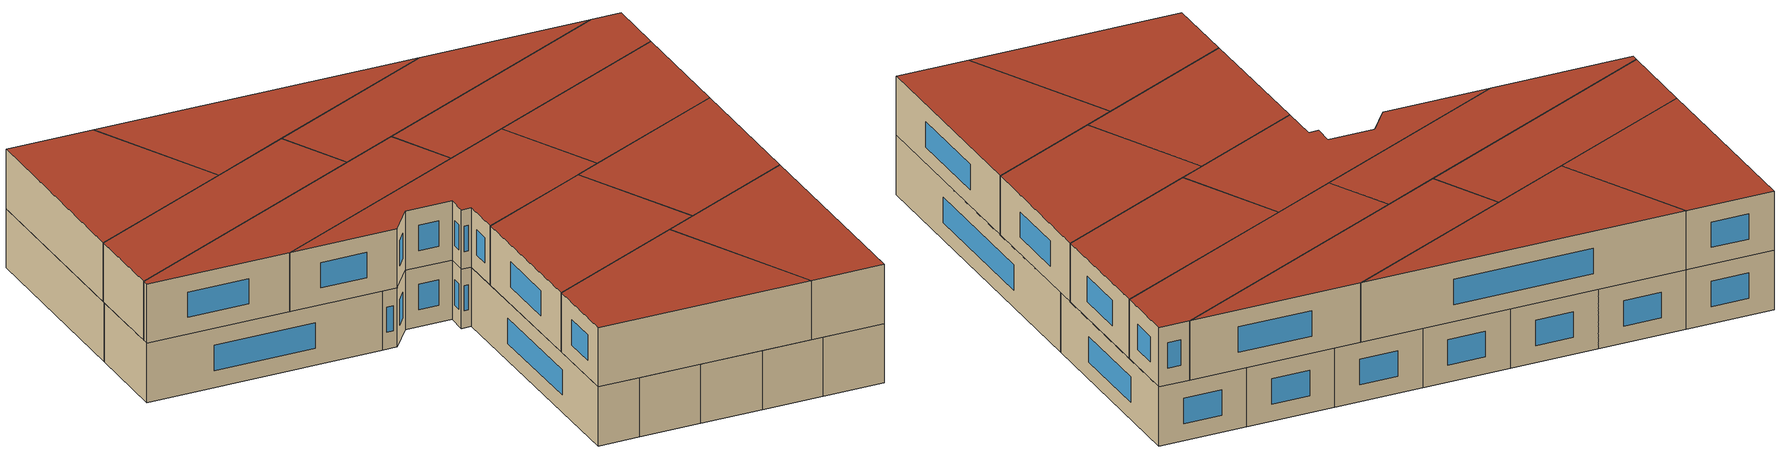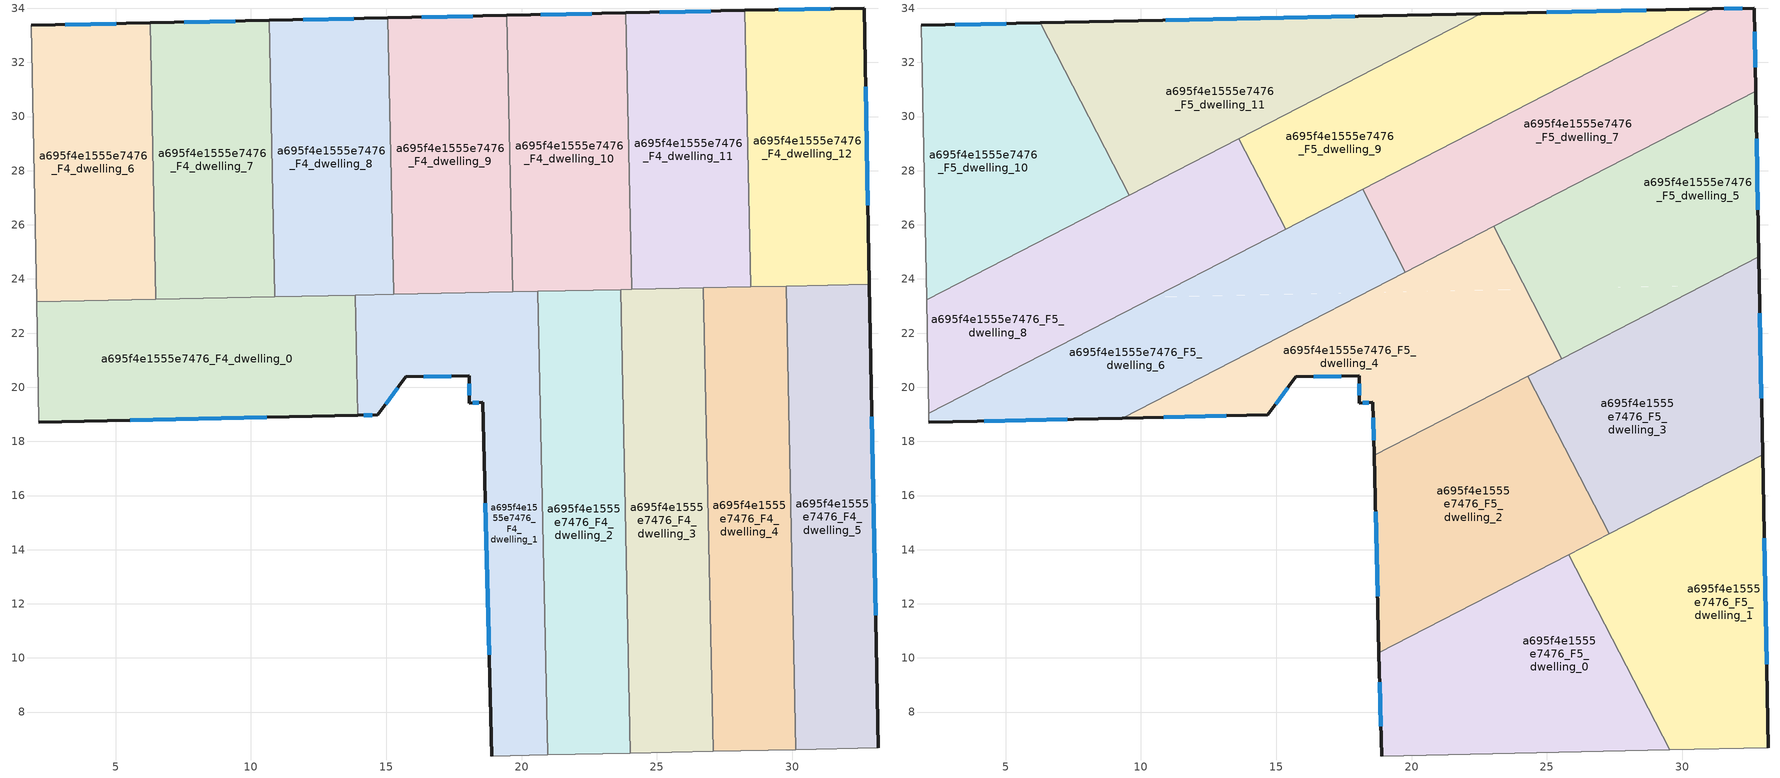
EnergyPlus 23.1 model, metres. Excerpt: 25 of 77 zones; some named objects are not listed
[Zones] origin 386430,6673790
a695f4e1555e7476_F4_dwelling_0
 floor to a695f4e1555e7476_F3_dwelling_0 (EU_floor_Construction): 13.85,23.4 13.95,18.96 2.16,18.7 2.08,23.16 z12
 wall outside (EU_wall_Construction): 2.16,18.7 13.95,18.96 z12:15
 wall to a695f4e1555e7476_F4_dwelling_1 (EU_wall_Construction): 13.95,18.96 13.85,23.4 z12:15
 wall adiabatic (EU_wall_Construction): 2.08,23.16 2.16,18.7 z12:15
 wall to a695f4e1555e7476_F4_dwelling_6 (EU_wall_Construction): 6.49,23.25 2.08,23.16 z12:15
 wall to a695f4e1555e7476_F4_dwelling_7 (EU_wall_Construction): 10.88,23.34 6.49,23.25 z12:15
 wall to a695f4e1555e7476_F4_dwelling_8 (EU_wall_Construction): 13.85,23.4 10.88,23.34 z12:15
 window (EU_Window_Construction): 5.53,18.78 10.58,18.89 z12.86:14.14
 ceiling adiabatic (EU_roof_Construction): 10.48,23.33 2.08,23.16 2.16,19.04 z15
a695f4e1555e7476_F4_dwelling_1
 floor to a695f4e1555e7476_F3_dwelling_1 (EU_floor_Construction): 20.6,23.54 20.96,6.42 18.89,6.38 18.57,19.44 18.06,19.42 18.06,20.42 15.72,20.38 14.69,18.98 13.95,18.96 13.85,23.4 z12
 wall outside (EU_wall_Construction): 13.95,18.96 14.69,18.98 15.72,20.38 18.06,20.42 18.06,19.42 18.57,19.44 18.89,6.38 z12:15
 wall to a695f4e1555e7476_F4_dwelling_2 (EU_wall_Construction): 20.96,6.42 20.6,23.54 z12:15
 wall adiabatic (EU_wall_Construction): 18.89,6.38 20.96,6.42 z12:15
 wall to a695f4e1555e7476_F4_dwelling_9 (EU_wall_Construction): 19.67,23.52 15.28,23.43 z12:15
 wall to a695f4e1555e7476_F4_dwelling_8 (EU_wall_Construction): 15.28,23.43 13.85,23.4 z12:15
 wall to a695f4e1555e7476_F4_dwelling_10 (EU_wall_Construction): 20.6,23.54 19.67,23.52 z12:15
 window (EU_Window_Construction): 18.06,20.13 18.06,19.7 / 16.39,20.39 17.39,20.41 / 14.98,19.38 15.43,19.98 / 14.16,18.97 14.48,18.97 / 18.66,15.71 18.8,10.11 / 18.2,19.42 18.42,19.43 z12.86:14.14
a695f4e1555e7476_F4_dwelling_10
 floor to a695f4e1555e7476_F3_dwelling_10 (EU_floor_Construction): 23.85,33.83 24.07,23.62 19.67,23.52 19.46,33.74 z12
 wall outside (EU_wall_Construction): 23.85,33.83 19.46,33.74 z12:15
 wall to a695f4e1555e7476_F4_dwelling_11 (EU_wall_Construction): 24.07,23.62 23.85,33.83 z12:15
 wall to a695f4e1555e7476_F4_dwelling_9 (EU_wall_Construction): 19.46,33.74 19.67,23.52 z12:15
 wall to a695f4e1555e7476_F4_dwelling_2 (EU_wall_Construction): 20.6,23.54 23.65,23.61 z12:15
 wall to a695f4e1555e7476_F4_dwelling_3 (EU_wall_Construction): 23.65,23.61 24.07,23.62 z12:15
 window (EU_Window_Construction): 22.6,33.8 20.71,33.76 z12.86:14.14
 ceiling adiabatic (EU_roof_Construction): 22.55,33.8 19.46,33.74 19.49,32.22 z15; 24.06,23.95 24.01,26.44 23.03,25.94 z15
a695f4e1555e7476_F4_dwelling_11
 floor to a695f4e1555e7476_F3_dwelling_11 (EU_floor_Construction): 28.25,33.92 28.46,23.71 24.07,23.62 23.85,33.83 z12
 wall outside (EU_wall_Construction): 28.25,33.92 23.85,33.83 z12:15
 wall to a695f4e1555e7476_F4_dwelling_12 (EU_wall_Construction): 28.46,23.71 28.25,33.92 z12:15
 wall to a695f4e1555e7476_F4_dwelling_3 (EU_wall_Construction): 24.07,23.62 26.71,23.67 z12:15
 wall to a695f4e1555e7476_F4_dwelling_4 (EU_wall_Construction): 26.71,23.67 28.46,23.71 z12:15
 window (EU_Window_Construction): 26.99,33.89 25.11,33.85 z12.86:14.14
a695f4e1555e7476_F4_dwelling_12
 floor to a695f4e1555e7476_F3_dwelling_12 (EU_floor_Construction): 32.65,34.01 32.85,23.8 28.46,23.71 28.25,33.92 z12
 wall outside (EU_wall_Construction): 32.85,23.8 32.65,34.01 28.25,33.92 z12:15
 wall to a695f4e1555e7476_F4_dwelling_5 (EU_wall_Construction): 29.77,23.74 32.85,23.8 z12:15
 wall to a695f4e1555e7476_F4_dwelling_4 (EU_wall_Construction): 28.46,23.71 29.77,23.74 z12:15
 window (EU_Window_Construction): 32.79,26.72 32.71,31.09 / 31.39,33.99 29.51,33.95 z12.86:14.14
a695f4e1555e7476_F4_dwelling_2
 floor to a695f4e1555e7476_F3_dwelling_2 (EU_floor_Construction): 23.66,23.61 24.01,6.48 20.96,6.42 20.6,23.54 z12
 wall to a695f4e1555e7476_F4_dwelling_3 (EU_wall_Construction): 24.01,6.48 23.66,23.61 z12:15
 wall adiabatic (EU_wall_Construction): 20.96,6.42 24.01,6.48 z12:15
a695f4e1555e7476_F4_dwelling_3
 floor to a695f4e1555e7476_F3_dwelling_3 (EU_floor_Construction): 26.71,23.67 27.07,6.55 24.01,6.48 23.66,23.61 z12
 wall to a695f4e1555e7476_F4_dwelling_4 (EU_wall_Construction): 27.07,6.55 26.71,23.67 z12:15
 wall adiabatic (EU_wall_Construction): 24.01,6.48 27.07,6.55 z12:15
a695f4e1555e7476_F4_dwelling_4
 floor to a695f4e1555e7476_F3_dwelling_4 (EU_floor_Construction): 29.77,23.74 30.13,6.61 27.07,6.55 26.71,23.67 z12
 wall to a695f4e1555e7476_F4_dwelling_5 (EU_wall_Construction): 30.13,6.61 29.77,23.74 z12:15
 wall adiabatic (EU_wall_Construction): 27.07,6.55 30.13,6.61 z12:15
a695f4e1555e7476_F4_dwelling_5
 floor to a695f4e1555e7476_F3_dwelling_5 (EU_floor_Construction): 32.85,23.8 33.17,6.67 30.13,6.61 29.77,23.74 z12
 wall outside (EU_wall_Construction): 33.17,6.67 32.85,23.8 z12:15
 wall adiabatic (EU_wall_Construction): 30.13,6.61 33.17,6.67 z12:15
 window (EU_Window_Construction): 33.08,11.57 32.94,18.91 z12.86:14.14
 ceiling adiabatic (EU_roof_Construction): 30.77,23.76 29.77,23.74 29.78,23.25 z15
a695f4e1555e7476_F4_dwelling_6
 floor to a695f4e1555e7476_F3_dwelling_6 (EU_floor_Construction): 6.27,33.46 6.49,23.25 2.08,23.16 1.89,33.37 z12
 wall outside (EU_wall_Construction): 6.27,33.46 1.89,33.37 z12:15
 wall to a695f4e1555e7476_F4_dwelling_7 (EU_wall_Construction): 6.49,23.25 6.27,33.46 z12:15
 wall adiabatic (EU_wall_Construction): 1.89,33.37 2.08,23.16 z12:15
 window (EU_Window_Construction): 5.02,33.43 3.14,33.39 z12.86:14.14
 ceiling adiabatic (EU_roof_Construction): 6.49,23.25 6.44,25.48 2.08,23.23 2.08,23.16 z15
a695f4e1555e7476_F4_dwelling_7
 floor to a695f4e1555e7476_F3_dwelling_7 (EU_floor_Construction): 10.67,33.55 10.88,23.34 6.49,23.25 6.27,33.46 z12
 wall outside (EU_wall_Construction): 10.67,33.55 6.27,33.46 z12:15
 wall to a695f4e1555e7476_F4_dwelling_8 (EU_wall_Construction): 10.88,23.34 10.67,33.55 z12:15
 window (EU_Window_Construction): 9.41,33.53 7.53,33.49 z12.86:14.14
a695f4e1555e7476_F4_dwelling_8
 floor to a695f4e1555e7476_F3_dwelling_8 (EU_floor_Construction): 15.06,33.64 15.28,23.43 10.88,23.34 10.67,33.55 z12
 wall outside (EU_wall_Construction): 15.06,33.64 10.67,33.55 z12:15
 wall to a695f4e1555e7476_F4_dwelling_9 (EU_wall_Construction): 15.28,23.43 15.06,33.64 z12:15
 window (EU_Window_Construction): 13.81,33.62 11.92,33.58 z12.86:14.14
a695f4e1555e7476_F4_dwelling_9
 floor to a695f4e1555e7476_F3_dwelling_9 (EU_floor_Construction): 19.46,33.74 19.67,23.52 15.28,23.43 15.06,33.64 z12
 wall outside (EU_wall_Construction): 19.46,33.74 15.06,33.64 z12:15
 window (EU_Window_Construction): 18.2,33.71 16.32,33.67 z12.86:14.14
 ceiling adiabatic (EU_roof_Construction): 19.65,24.47 19.46,33.74 15.06,33.64 15.22,26.07 15.34,25.84 18.19,27.31 z15
a695f4e1555e7476_F5_dwelling_0
 floor to a695f4e1555e7476_F4_dwelling_3 (EU_floor_Construction): 25.81,13.81 26.97,11.58 27.07,6.55 24.01,6.48 23.88,12.82 z15
 floor to a695f4e1555e7476_F4_dwelling_2 (EU_floor_Construction): 23.88,12.82 24.01,6.48 20.96,6.42 20.85,11.26 z15
 floor to a695f4e1555e7476_F4_dwelling_1 (EU_floor_Construction): 20.85,11.26 20.96,6.42 18.89,6.38 18.79,10.19 z15
 floor to a695f4e1555e7476_F4_dwelling_4 (EU_floor_Construction): 26.97,11.58 29.53,6.6 27.07,6.55 z15
 wall outside (EU_wall_Construction): 18.79,10.19 18.89,6.38 z15:18
 wall to a695f4e1555e7476_F5_dwelling_1 (EU_wall_Construction): 29.53,6.6 25.81,13.81 z15:18
 wall adiabatic (EU_wall_Construction): 18.89,6.38 29.53,6.6 z15:18
 wall to a695f4e1555e7476_F5_dwelling_2 (EU_wall_Construction): 25.81,13.81 18.79,10.19 z15:18
 window (EU_Window_Construction): 18.82,9.1 18.86,7.47 z15.86:17.14
 roof outside (EU_roof_Construction): 29.53,6.6 25.81,13.81 18.79,10.19 18.89,6.38 z18
a695f4e1555e7476_F5_dwelling_1
 floor to a695f4e1555e7476_F4_dwelling_5 (EU_floor_Construction): 32.97,17.51 33.17,6.67 30.13,6.61 29.93,15.94 z15
 floor to a695f4e1555e7476_F4_dwelling_4 (EU_floor_Construction): 29.93,15.94 30.13,6.61 29.53,6.6 26.97,11.58 26.91,14.38 z15
 floor to a695f4e1555e7476_F4_dwelling_3 (EU_floor_Construction): 26.91,14.38 26.97,11.58 25.81,13.81 z15
 wall outside (EU_wall_Construction): 33.17,6.67 32.97,17.51 z15:18
 wall adiabatic (EU_wall_Construction): 29.53,6.6 33.17,6.67 z15:18
 wall to a695f4e1555e7476_F5_dwelling_3 (EU_wall_Construction): 32.97,17.51 27.3,14.58 z15:18
 wall to a695f4e1555e7476_F5_dwelling_2 (EU_wall_Construction): 27.3,14.58 25.81,13.81 z15:18
 window (EU_Window_Construction): 33.11,9.77 33.02,14.41 z15.86:17.14
 roof outside (EU_roof_Construction): 33.17,6.67 32.97,17.51 25.81,13.81 29.53,6.6 z18
a695f4e1555e7476_F5_dwelling_10
 floor to a695f4e1555e7476_F4_dwelling_6 (EU_floor_Construction): 6.27,33.46 6.44,25.48 2.08,23.23 1.89,33.37 z15
 floor to a695f4e1555e7476_F4_dwelling_7 (EU_floor_Construction): 6.27,33.46 9.56,27.09 6.44,25.48 z15
 wall outside (EU_wall_Construction): 6.27,33.46 1.89,33.37 z15:18
 wall adiabatic (EU_wall_Construction): 1.89,33.37 2.08,23.23 z15:18
 wall to a695f4e1555e7476_F5_dwelling_11 (EU_wall_Construction): 9.56,27.09 6.27,33.46 z15:18
 wall to a695f4e1555e7476_F5_dwelling_8 (EU_wall_Construction): 2.08,23.23 9.56,27.09 z15:18
 window (EU_Window_Construction): 5.02,33.43 3.14,33.39 z15.86:17.14
 roof outside (EU_roof_Construction): 9.56,27.09 6.27,33.46 1.89,33.37 2.08,23.23 z18
a695f4e1555e7476_F5_dwelling_11
 floor to a695f4e1555e7476_F4_dwelling_8 (EU_floor_Construction): 15.06,33.64 15.14,29.97 10.79,27.73 10.67,33.55 z15
 floor to a695f4e1555e7476_F4_dwelling_7 (EU_floor_Construction): 10.67,33.55 10.79,27.73 9.56,27.09 6.27,33.46 z15
 floor adiabatic (EU_floor_Construction): 22.55,33.8 15.14,29.97 15.06,33.64 z15
 wall outside (EU_wall_Construction): 22.55,33.8 6.27,33.46 z15:18
 wall to a695f4e1555e7476_F5_dwelling_9 (EU_wall_Construction): 13.61,29.19 22.55,33.8 z15:18
 wall to a695f4e1555e7476_F5_dwelling_8 (EU_wall_Construction): 9.56,27.09 13.61,29.19 z15:18
 window (EU_Window_Construction): 17.9,33.7 10.92,33.56 z15.86:17.14
 roof outside (EU_roof_Construction): 22.55,33.8 6.27,33.46 9.56,27.09 z18
a695f4e1555e7476_F5_dwelling_2
 floor to a695f4e1555e7476_F4_dwelling_2 (EU_floor_Construction): 23.73,20.12 23.88,12.82 20.85,11.26 20.7,18.56 z15
 floor to a695f4e1555e7476_F4_dwelling_1 (EU_floor_Construction): 20.7,18.56 20.85,11.26 18.79,10.19 18.61,17.48 z15
 floor to a695f4e1555e7476_F4_dwelling_4 (EU_floor_Construction): 26.89,15.39 27.3,14.58 26.91,14.38 z15
 floor to a695f4e1555e7476_F4_dwelling_3 (EU_floor_Construction): 24.3,20.41 26.89,15.39 26.91,14.38 23.88,12.82 23.73,20.12 z15
 wall outside (EU_wall_Construction): 18.61,17.48 18.79,10.19 z15:18
 wall to a695f4e1555e7476_F5_dwelling_3 (EU_wall_Construction): 27.3,14.58 24.3,20.41 z15:18
 wall to a695f4e1555e7476_F5_dwelling_4 (EU_wall_Construction): 24.3,20.41 18.61,17.48 z15:18
 window (EU_Window_Construction): 18.67,15.4 18.74,12.27 z15.86:17.14
 roof outside (EU_roof_Construction): 27.3,14.58 24.3,20.41 18.61,17.48 18.79,10.19 z18
a695f4e1555e7476_F5_dwelling_3
 floor to a695f4e1555e7476_F4_dwelling_4 (EU_floor_Construction): 29.78,23.25 29.93,15.94 27.3,14.58 26.89,15.39 26.75,21.68 z15
 floor to a695f4e1555e7476_F4_dwelling_5 (EU_floor_Construction): 32.85,23.8 32.97,17.51 29.93,15.94 29.78,23.25 30.77,23.76 z15
 floor to a695f4e1555e7476_F4_dwelling_3 (EU_floor_Construction): 26.75,21.68 26.89,15.39 24.3,20.41 z15
 floor to a695f4e1555e7476_F4_dwelling_12 (EU_floor_Construction): 32.83,24.82 32.85,23.8 30.77,23.76 z15
 wall outside (EU_wall_Construction): 32.97,17.51 32.83,24.82 z15:18
 wall to a695f4e1555e7476_F5_dwelling_5 (EU_wall_Construction): 32.83,24.82 25.55,21.06 z15:18
 wall to a695f4e1555e7476_F5_dwelling_4 (EU_wall_Construction): 25.55,21.06 24.3,20.41 z15:18
 window (EU_Window_Construction): 32.93,19.6 32.87,22.73 z15.86:17.14
 roof outside (EU_roof_Construction): 32.97,17.51 32.83,24.82 24.3,20.41 27.3,14.58 z18
a695f4e1555e7476_F5_dwelling_4
 floor to a695f4e1555e7476_F4_dwelling_1 (EU_floor_Construction): 20.6,23.54 20.7,18.56 18.61,17.48 18.57,19.44 18.06,19.42 18.06,20.42 15.72,20.38 14.69,18.98 13.95,18.96 13.9,21.23 18.29,23.49 z15
 floor to a695f4e1555e7476_F4_dwelling_0 (EU_floor_Construction): 13.9,21.23 13.95,18.96 9.31,18.86 z15
 floor to a695f4e1555e7476_F4_dwelling_2 (EU_floor_Construction): 23.66,23.61 23.73,20.12 20.7,18.56 20.6,23.54 z15
 floor to a695f4e1555e7476_F4_dwelling_11 (EU_floor_Construction): 24.06,23.95 24.23,23.62 24.07,23.62 z15
 floor to a695f4e1555e7476_F4_dwelling_10 (EU_floor_Construction): 23.03,25.94 24.06,23.95 24.07,23.62 19.67,23.52 19.66,24.2 z15
 floor to a695f4e1555e7476_F4_dwelling_9 (EU_floor_Construction): 19.66,24.2 19.67,23.52 18.29,23.5 z15
 floor to a695f4e1555e7476_F4_dwelling_3 (EU_floor_Construction): 24.23,23.62 25.55,21.06 23.73,20.12 23.66,23.61 z15
 wall outside (EU_wall_Construction): 9.31,18.86 14.69,18.98 15.72,20.38 18.06,20.42 18.06,19.42 18.57,19.44 18.61,17.48 z15:18
 wall to a695f4e1555e7476_F5_dwelling_5 (EU_wall_Construction): 25.55,21.06 23.03,25.94 z15:18
 wall to a695f4e1555e7476_F5_dwelling_6 (EU_wall_Construction): 19.76,24.26 9.31,18.86 z15:18
 wall to a695f4e1555e7476_F5_dwelling_7 (EU_wall_Construction): 23.03,25.94 19.76,24.26 z15:18
 window (EU_Window_Construction): 18.06,20.13 18.06,19.7 / 16.39,20.39 17.39,20.41 / 14.98,19.38 15.43,19.98 / 10.85,18.89 13.15,18.94 / 18.58,18.88 18.6,18.04 / 18.2,19.42 18.42,19.43 z15.86:17.14
 roof outside (EU_roof_Construction): 25.55,21.06 23.03,25.94 9.31,18.86 14.69,18.98 15.72,20.38 18.06,20.42 18.06,19.42 18.57,19.44 18.61,17.48 z18
a695f4e1555e7476_F5_dwelling_5
 floor to a695f4e1555e7476_F4_dwelling_11 (EU_floor_Construction): 28.36,28.69 28.46,23.71 24.23,23.62 24.06,23.95 24.01,26.45 z15
 floor to a695f4e1555e7476_F4_dwelling_12 (EU_floor_Construction): 32.71,30.94 32.83,24.82 30.77,23.76 28.46,23.71 28.36,28.69 z15
 floor to a695f4e1555e7476_F4_dwelling_4 (EU_floor_Construction): 29.77,23.74 29.78,23.25 26.75,21.68 26.71,23.67 z15
 floor to a695f4e1555e7476_F4_dwelling_3 (EU_floor_Construction): 26.71,23.67 26.75,21.68 25.55,21.06 24.23,23.62 z15
 floor adiabatic (EU_floor_Construction): 30.77,23.76 29.78,23.25 29.77,23.74 24.23,23.62 23.03,25.94 24.01,26.45 24.06,23.95 24.23,23.62 z15
 wall outside (EU_wall_Construction): 32.83,24.82 32.71,30.94 z15:18
 wall to a695f4e1555e7476_F5_dwelling_7 (EU_wall_Construction): 32.71,30.94 23.03,25.94 z15:18
 window (EU_Window_Construction): 32.79,26.57 32.74,29.19 z15.86:17.14
 roof outside (EU_roof_Construction): 32.83,24.82 32.71,30.94 23.03,25.94 25.55,21.06 z18
a695f4e1555e7476_F5_dwelling_6
 floor to a695f4e1555e7476_F4_dwelling_0 (EU_floor_Construction): 13.85,23.4 13.9,21.23 9.31,18.86 2.16,18.7 2.16,19.04 10.48,23.33 z15
 floor to a695f4e1555e7476_F4_dwelling_1 (EU_floor_Construction): 18.29,23.49 13.9,21.23 13.85,23.4 z15
 floor to a695f4e1555e7476_F4_dwelling_9 (EU_floor_Construction): 18.19,27.31 19.65,24.47 19.66,24.2 18.29,23.5 15.28,23.43 15.23,25.78 z15
 floor to a695f4e1555e7476_F4_dwelling_8 (EU_floor_Construction): 15.23,25.78 15.28,23.43 10.88,23.34 10.88,23.53 z15
 floor to a695f4e1555e7476_F4_dwelling_10 (EU_floor_Construction): 19.65,24.47 19.76,24.26 19.66,24.2 z15
 floor to a695f4e1555e7476_F4_dwelling_7 (EU_floor_Construction): 10.88,23.53 10.88,23.34 10.48,23.33 z15
 wall outside (EU_wall_Construction): 2.16,18.7 9.31,18.86 z15:18
 wall to a695f4e1555e7476_F5_dwelling_7 (EU_wall_Construction): 19.77,24.25 18.19,27.31 z15:18
 wall adiabatic (EU_wall_Construction): 2.16,19.04 2.16,18.7 z15:18
 wall to a695f4e1555e7476_F5_dwelling_8 (EU_wall_Construction): 15.34,25.84 2.16,19.04 z15:18
 wall to a695f4e1555e7476_F5_dwelling_9 (EU_wall_Construction): 18.19,27.31 15.34,25.84 z15:18
 window (EU_Window_Construction): 4.21,18.75 7.27,18.82 z15.86:17.14
 roof outside (EU_roof_Construction): 19.77,24.25 18.19,27.31 2.16,19.04 2.16,18.7 9.31,18.86 z18
a695f4e1555e7476_F5_dwelling_7
 floor to a695f4e1555e7476_F4_dwelling_12 (EU_floor_Construction): 32.65,34.01 32.71,30.94 28.36,28.69 28.28,32.52 31.11,33.98 z15
 floor to a695f4e1555e7476_F4_dwelling_10 (EU_floor_Construction): 23.93,30.27 24.01,26.44 19.77,24.25 19.65,24.47 19.58,28.02 z15
 floor to a695f4e1555e7476_F4_dwelling_11 (EU_floor_Construction): 28.28,32.52 28.36,28.69 24.01,26.45 23.93,30.27 z15
 floor adiabatic (EU_floor_Construction): 19.58,28.02 19.65,24.47 18.19,27.31 z15
 wall outside (EU_wall_Construction): 32.71,30.94 32.65,34.01 31.11,33.98 z15:18
 wall to a695f4e1555e7476_F5_dwelling_9 (EU_wall_Construction): 31.11,33.98 18.19,27.31 z15:18
 window (EU_Window_Construction): 32.21,34 31.55,33.99 / 32.69,31.82 32.67,33.13 z15.86:17.14
 roof outside (EU_roof_Construction): 32.71,30.94 32.65,34.01 31.11,33.98 18.19,27.31 19.77,24.25 z18
a695f4e1555e7476_F5_dwelling_8
 floor to a695f4e1555e7476_F4_dwelling_7 (EU_floor_Construction): 10.79,27.73 10.88,23.53 10.48,23.33 6.49,23.25 6.44,25.48 z15
 floor adiabatic (EU_floor_Construction): 10.48,23.33 2.16,19.04 2.08,23.23 6.44,25.48 6.49,23.25 z15
 floor to a695f4e1555e7476_F4_dwelling_8 (EU_floor_Construction): 13.61,29.19 15.22,26.07 15.23,25.78 10.88,23.53 10.79,27.73 z15
 floor to a695f4e1555e7476_F4_dwelling_9 (EU_floor_Construction): 15.22,26.07 15.34,25.84 15.23,25.78 z15
 wall adiabatic (EU_wall_Construction): 2.08,23.23 2.16,19.04 z15:18
 wall to a695f4e1555e7476_F5_dwelling_9 (EU_wall_Construction): 15.34,25.84 13.61,29.19 z15:18
 roof outside (EU_roof_Construction): 15.34,25.84 13.61,29.19 2.08,23.23 2.16,19.04 z18
a695f4e1555e7476_F5_dwelling_9
 floor to a695f4e1555e7476_F4_dwelling_10 (EU_floor_Construction): 23.85,33.83 23.93,30.27 19.58,28.02 19.49,32.22 22.55,33.8 z15
 floor adiabatic (EU_floor_Construction): 19.49,32.22 19.58,28.02 15.34,25.84 15.22,26.07 15.14,29.97 z15
 floor to a695f4e1555e7476_F4_dwelling_8 (EU_floor_Construction): 15.14,29.97 15.22,26.07 13.61,29.19 z15
 floor to a695f4e1555e7476_F4_dwelling_11 (EU_floor_Construction): 28.25,33.92 28.28,32.52 23.93,30.27 23.85,33.83 z15
 floor to a695f4e1555e7476_F4_dwelling_12 (EU_floor_Construction): 31.11,33.98 28.28,32.52 28.25,33.92 z15
 wall outside (EU_wall_Construction): 31.11,33.98 22.55,33.8 z15:18
 window (EU_Window_Construction): 28.67,33.93 25,33.85 z15.86:17.14
 roof outside (EU_roof_Construction): 31.11,33.98 22.55,33.8 13.61,29.19 15.34,25.84 z18
[Building]
EU S2 Campaign: North Axis=0; Terrain=City; Solar Distribution=FullExterior
[Site:Location]
Helsinki-Vantaa.AP: Latitude=60.317; Longitude=24.963; Time Zone=2; Elevation=54.6
[SizingPeriod:WeatherFileDays]
AnnualSizingPeriod: Begin Month=1; Begin Day of Month=1; End Month=12; End Day of Month=31; Day of Week for Start Day=Monday; Use Weather File Daylight Saving Period=No; Use Weather File Rain and Snow Indicators=No
[MATERIAL]
EU_InternalMass_Material: Roughness=MediumRough; Thickness=0.1; Conductivity=1; Density=1800; Specific Heat=900; Thermal Absorptance=0.9; Solar Absorptance=0.7; Visible Absorptance=0.7
[MATERIAL:NOMASS] Roughness=MediumRough; Thermal Absorptance=0.9; Solar Absorptance=0.7; Visible Absorptance=0.7
Name | Thermal Resistance
EU_wall_NoMass | 1.10183
EU_roof_NoMass; EU_floor_NoMass | 1.70606
[WINDOWMATERIAL:SIMPLEGLAZINGSYSTEM]
EU_Window_SimpleGlazing: UFactor=3.11035; Solar Heat Gain Coefficient=0.8; Visible Transmittance=0.8
[CONSTRUCTION]
EU_wall_Construction: EU_wall_NoMass
EU_roof_Construction: EU_roof_NoMass
EU_floor_Construction: EU_floor_NoMass
EU_Window_Construction: EU_Window_SimpleGlazing
EU_InternalMass_Construction: EU_InternalMass_Material
[ZONE] Type=1; Multiplier=1; Ceiling Height=autocalculate; Floor Area=autocalculate; Part of Total Floor Area=Yes
Name | Volume
a695f4e1555e7476_F4_dwelling_0 | 157.142
a695f4e1555e7476_F5_dwelling_0; a695f4e1555e7476_F4_dwelling_4; a695f4e1555e7476_F5_dwelling_6 | 157.165
a695f4e1555e7476_F4_dwelling_1 | 157.135
a695f4e1555e7476_F5_dwelling_1 | 157.166
a695f4e1555e7476_F4_dwelling_10 | 134.706
a695f4e1555e7476_F5_dwelling_10 | 157.159
a695f4e1555e7476_F4_dwelling_11 | 134.704
a695f4e1555e7476_F5_dwelling_11 | 157.182
a695f4e1555e7476_F4_dwelling_12 | 134.708
a695f4e1555e7476_F4_dwelling_2; a695f4e1555e7476_F4_dwelling_3 | 157.164
a695f4e1555e7476_F5_dwelling_2 | 157.149
a695f4e1555e7476_F5_dwelling_3 | 157.151
a695f4e1555e7476_F5_dwelling_4; a695f4e1555e7476_F5_dwelling_9 | 157.184
a695f4e1555e7476_F4_dwelling_5 | 157.186
a695f4e1555e7476_F5_dwelling_5; a695f4e1555e7476_F5_dwelling_7 | 157.17
a695f4e1555e7476_F4_dwelling_6 | 134.707
a695f4e1555e7476_F4_dwelling_7 | 134.705
a695f4e1555e7476_F4_dwelling_8 | 134.703
a695f4e1555e7476_F5_dwelling_8 | 157.178
a695f4e1555e7476_F4_dwelling_9 | 134.736
[INTERNALMASS] Construction=EU_InternalMass_Construction
Name | Zone or ZoneList | Surface Area
a695f4e1555e7476_F4_dwelling_0_EU_InternalMass | a695f4e1555e7476_F4_dwelling_0 | 52.3806
a695f4e1555e7476_F4_dwelling_1_EU_InternalMass | a695f4e1555e7476_F4_dwelling_1 | 52.3784
a695f4e1555e7476_F4_dwelling_2_EU_InternalMass | a695f4e1555e7476_F4_dwelling_2 | 52.3882
a695f4e1555e7476_F4_dwelling_3_EU_InternalMass | a695f4e1555e7476_F4_dwelling_3 | 52.3882
a695f4e1555e7476_F4_dwelling_4_EU_InternalMass | a695f4e1555e7476_F4_dwelling_4 | 52.3882
a695f4e1555e7476_F4_dwelling_5_EU_InternalMass | a695f4e1555e7476_F4_dwelling_5 | 52.3956
a695f4e1555e7476_F4_dwelling_6_EU_InternalMass | a695f4e1555e7476_F4_dwelling_6 | 44.9028
a695f4e1555e7476_F4_dwelling_7_EU_InternalMass | a695f4e1555e7476_F4_dwelling_7 | 44.9014
a695f4e1555e7476_F4_dwelling_8_EU_InternalMass | a695f4e1555e7476_F4_dwelling_8 | 44.9014
a695f4e1555e7476_F4_dwelling_9_EU_InternalMass | a695f4e1555e7476_F4_dwelling_9 | 44.9116
a695f4e1555e7476_F4_dwelling_10_EU_InternalMass | a695f4e1555e7476_F4_dwelling_10 | 44.9014
a695f4e1555e7476_F4_dwelling_11_EU_InternalMass | a695f4e1555e7476_F4_dwelling_11 | 44.9014
a695f4e1555e7476_F4_dwelling_12_EU_InternalMass | a695f4e1555e7476_F4_dwelling_12 | 44.9026
a695f4e1555e7476_F5_dwelling_0_EU_InternalMass | a695f4e1555e7476_F5_dwelling_0 | 52.3885
a695f4e1555e7476_F5_dwelling_1_EU_InternalMass | a695f4e1555e7476_F5_dwelling_1 | 52.3884
a695f4e1555e7476_F5_dwelling_2_EU_InternalMass | a695f4e1555e7476_F5_dwelling_2 | 52.3829
a695f4e1555e7476_F5_dwelling_3_EU_InternalMass | a695f4e1555e7476_F5_dwelling_3 | 52.3834
a695f4e1555e7476_F5_dwelling_4_EU_InternalMass | a695f4e1555e7476_F5_dwelling_4 | 52.3948
a695f4e1555e7476_F5_dwelling_5_EU_InternalMass | a695f4e1555e7476_F5_dwelling_5 | 52.3903
a695f4e1555e7476_F5_dwelling_6_EU_InternalMass | a695f4e1555e7476_F5_dwelling_6 | 52.3881
a695f4e1555e7476_F5_dwelling_7_EU_InternalMass | a695f4e1555e7476_F5_dwelling_7 | 52.3899
a695f4e1555e7476_F5_dwelling_8_EU_InternalMass | a695f4e1555e7476_F5_dwelling_8 | 52.3924
a695f4e1555e7476_F5_dwelling_9_EU_InternalMass | a695f4e1555e7476_F5_dwelling_9 | 52.3947
a695f4e1555e7476_F5_dwelling_10_EU_InternalMass | a695f4e1555e7476_F5_dwelling_10 | 52.3894
a695f4e1555e7476_F5_dwelling_11_EU_InternalMass | a695f4e1555e7476_F5_dwelling_11 | 52.3908
[OTHEREQUIPMENT] Fuel Type=Electricity; Design Level Calculation Method=Watts/Area; Power per Zone Floor Area=1; Fraction Latent=0; Fraction Radiant=0; Fraction Lost=0; Carbon Dioxide Generation Rate=0; EndUse Subcategory=EU_Step8_InternalGains
Name | Zone or ZoneList or Space or SpaceList | Schedule
EU_Step8_InternalGain_a695f4e1555e7476_F4_dwelling_0_f000 | a695f4e1555e7476_F4_dwelling_0 | EU_Step8_GainSchedule_a695f4e1555e7476_F4_dwelling_0_f000
EU_Step8_InternalGain_a695f4e1555e7476_F4_dwelling_1_f000 | a695f4e1555e7476_F4_dwelling_1 | EU_Step8_GainSchedule_a695f4e1555e7476_F4_dwelling_1_f000
EU_Step8_InternalGain_a695f4e1555e7476_F4_dwelling_2_f000 | a695f4e1555e7476_F4_dwelling_2 | EU_Step8_GainSchedule_a695f4e1555e7476_F4_dwelling_2_f000
EU_Step8_InternalGain_a695f4e1555e7476_F4_dwelling_3_f000 | a695f4e1555e7476_F4_dwelling_3 | EU_Step8_GainSchedule_a695f4e1555e7476_F4_dwelling_3_f000
EU_Step8_InternalGain_a695f4e1555e7476_F4_dwelling_4_f000 | a695f4e1555e7476_F4_dwelling_4 | EU_Step8_GainSchedule_a695f4e1555e7476_F4_dwelling_4_f000
EU_Step8_InternalGain_a695f4e1555e7476_F4_dwelling_5_f000 | a695f4e1555e7476_F4_dwelling_5 | EU_Step8_GainSchedule_a695f4e1555e7476_F4_dwelling_5_f000
EU_Step8_InternalGain_a695f4e1555e7476_F4_dwelling_6_f000 | a695f4e1555e7476_F4_dwelling_6 | EU_Step8_GainSchedule_a695f4e1555e7476_F4_dwelling_6_f000
EU_Step8_InternalGain_a695f4e1555e7476_F4_dwelling_7_f000 | a695f4e1555e7476_F4_dwelling_7 | EU_Step8_GainSchedule_a695f4e1555e7476_F4_dwelling_7_f000
EU_Step8_InternalGain_a695f4e1555e7476_F4_dwelling_8_f000 | a695f4e1555e7476_F4_dwelling_8 | EU_Step8_GainSchedule_a695f4e1555e7476_F4_dwelling_8_f000
EU_Step8_InternalGain_a695f4e1555e7476_F4_dwelling_9_f000 | a695f4e1555e7476_F4_dwelling_9 | EU_Step8_GainSchedule_a695f4e1555e7476_F4_dwelling_9_f000
EU_Step8_InternalGain_a695f4e1555e7476_F4_dwelling_10_f000 | a695f4e1555e7476_F4_dwelling_10 | EU_Step8_GainSchedule_a695f4e1555e7476_F4_dwelling_10_f000
EU_Step8_InternalGain_a695f4e1555e7476_F4_dwelling_11_f000 | a695f4e1555e7476_F4_dwelling_11 | EU_Step8_GainSchedule_a695f4e1555e7476_F4_dwelling_11_f000
EU_Step8_InternalGain_a695f4e1555e7476_F4_dwelling_12_f000 | a695f4e1555e7476_F4_dwelling_12 | EU_Step8_GainSchedule_a695f4e1555e7476_F4_dwelling_12_f000
EU_Step8_InternalGain_a695f4e1555e7476_F5_dwelling_0_f000 | a695f4e1555e7476_F5_dwelling_0 | EU_Step8_GainSchedule_a695f4e1555e7476_F5_dwelling_0_f000
EU_Step8_InternalGain_a695f4e1555e7476_F5_dwelling_1_f000 | a695f4e1555e7476_F5_dwelling_1 | EU_Step8_GainSchedule_a695f4e1555e7476_F5_dwelling_1_f000
EU_Step8_InternalGain_a695f4e1555e7476_F5_dwelling_2_f000 | a695f4e1555e7476_F5_dwelling_2 | EU_Step8_GainSchedule_a695f4e1555e7476_F5_dwelling_2_f000
EU_Step8_InternalGain_a695f4e1555e7476_F5_dwelling_3_f000 | a695f4e1555e7476_F5_dwelling_3 | EU_Step8_GainSchedule_a695f4e1555e7476_F5_dwelling_3_f000
EU_Step8_InternalGain_a695f4e1555e7476_F5_dwelling_4_f000 | a695f4e1555e7476_F5_dwelling_4 | EU_Step8_GainSchedule_a695f4e1555e7476_F5_dwelling_4_f000
EU_Step8_InternalGain_a695f4e1555e7476_F5_dwelling_5_f000 | a695f4e1555e7476_F5_dwelling_5 | EU_Step8_GainSchedule_a695f4e1555e7476_F5_dwelling_5_f000
EU_Step8_InternalGain_a695f4e1555e7476_F5_dwelling_6_f000 | a695f4e1555e7476_F5_dwelling_6 | EU_Step8_GainSchedule_a695f4e1555e7476_F5_dwelling_6_f000
EU_Step8_InternalGain_a695f4e1555e7476_F5_dwelling_7_f000 | a695f4e1555e7476_F5_dwelling_7 | EU_Step8_GainSchedule_a695f4e1555e7476_F5_dwelling_7_f000
EU_Step8_InternalGain_a695f4e1555e7476_F5_dwelling_8_f000 | a695f4e1555e7476_F5_dwelling_8 | EU_Step8_GainSchedule_a695f4e1555e7476_F5_dwelling_8_f000
EU_Step8_InternalGain_a695f4e1555e7476_F5_dwelling_9_f000 | a695f4e1555e7476_F5_dwelling_9 | EU_Step8_GainSchedule_a695f4e1555e7476_F5_dwelling_9_f000
EU_Step8_InternalGain_a695f4e1555e7476_F5_dwelling_10_f000 | a695f4e1555e7476_F5_dwelling_10 | EU_Step8_GainSchedule_a695f4e1555e7476_F5_dwelling_10_f000
EU_Step8_InternalGain_a695f4e1555e7476_F5_dwelling_11_f000 | a695f4e1555e7476_F5_dwelling_11 | EU_Step8_GainSchedule_a695f4e1555e7476_F5_dwelling_11_f000
[ZONEVENTILATION:DESIGNFLOWRATE] Schedule=EU_AlwaysOn; Design Flow Rate Calculation Method=AirChanges/Hour; Air Changes per Hour=0.756316; Ventilation Type=Natural; Fan Pressure Rise=0; Fan Total Efficiency=1; Constant Term Coefficient=1; Temperature Term Coefficient=0; Velocity Term Coefficient=0; Velocity Squared Term Coefficient=0; Minimum Indoor Temperature=-100; Maximum Indoor Temperature=100; Delta Temperature=-100; Minimum Outdoor Temperature=-100; Maximum Outdoor Temperature=100; Maximum Wind Speed=40
Name | Zone or ZoneList or Space or SpaceList
EU_ConstantAir_a695f4e1555e7476_F4_dwelling_0 | a695f4e1555e7476_F4_dwelling_0
EU_ConstantAir_a695f4e1555e7476_F4_dwelling_1 | a695f4e1555e7476_F4_dwelling_1
EU_ConstantAir_a695f4e1555e7476_F4_dwelling_2 | a695f4e1555e7476_F4_dwelling_2
EU_ConstantAir_a695f4e1555e7476_F4_dwelling_3 | a695f4e1555e7476_F4_dwelling_3
EU_ConstantAir_a695f4e1555e7476_F4_dwelling_4 | a695f4e1555e7476_F4_dwelling_4
EU_ConstantAir_a695f4e1555e7476_F4_dwelling_5 | a695f4e1555e7476_F4_dwelling_5
EU_ConstantAir_a695f4e1555e7476_F4_dwelling_6 | a695f4e1555e7476_F4_dwelling_6
EU_ConstantAir_a695f4e1555e7476_F4_dwelling_7 | a695f4e1555e7476_F4_dwelling_7
EU_ConstantAir_a695f4e1555e7476_F4_dwelling_8 | a695f4e1555e7476_F4_dwelling_8
EU_ConstantAir_a695f4e1555e7476_F4_dwelling_9 | a695f4e1555e7476_F4_dwelling_9
EU_ConstantAir_a695f4e1555e7476_F4_dwelling_10 | a695f4e1555e7476_F4_dwelling_10
EU_ConstantAir_a695f4e1555e7476_F4_dwelling_11 | a695f4e1555e7476_F4_dwelling_11
EU_ConstantAir_a695f4e1555e7476_F4_dwelling_12 | a695f4e1555e7476_F4_dwelling_12
EU_ConstantAir_a695f4e1555e7476_F5_dwelling_0 | a695f4e1555e7476_F5_dwelling_0
EU_ConstantAir_a695f4e1555e7476_F5_dwelling_1 | a695f4e1555e7476_F5_dwelling_1
EU_ConstantAir_a695f4e1555e7476_F5_dwelling_2 | a695f4e1555e7476_F5_dwelling_2
EU_ConstantAir_a695f4e1555e7476_F5_dwelling_3 | a695f4e1555e7476_F5_dwelling_3
EU_ConstantAir_a695f4e1555e7476_F5_dwelling_4 | a695f4e1555e7476_F5_dwelling_4
EU_ConstantAir_a695f4e1555e7476_F5_dwelling_5 | a695f4e1555e7476_F5_dwelling_5
EU_ConstantAir_a695f4e1555e7476_F5_dwelling_6 | a695f4e1555e7476_F5_dwelling_6
EU_ConstantAir_a695f4e1555e7476_F5_dwelling_7 | a695f4e1555e7476_F5_dwelling_7
EU_ConstantAir_a695f4e1555e7476_F5_dwelling_8 | a695f4e1555e7476_F5_dwelling_8
EU_ConstantAir_a695f4e1555e7476_F5_dwelling_9 | a695f4e1555e7476_F5_dwelling_9
EU_ConstantAir_a695f4e1555e7476_F5_dwelling_10 | a695f4e1555e7476_F5_dwelling_10
EU_ConstantAir_a695f4e1555e7476_F5_dwelling_11 | a695f4e1555e7476_F5_dwelling_11
[HVACTEMPLATE:ZONE:IDEALLOADSAIRSYSTEM] System Availability Schedule=EU_AlwaysOn; Maximum Heating Supply Air Temperature=50; Minimum Cooling Supply Air Temperature=13; Maximum Heating Supply Air Humidity Ratio=0.0156; Minimum Cooling Supply Air Humidity Ratio=0.0077; Heating Limit=NoLimit; Cooling Limit=NoLimit; Heating Availability Schedule=EU_AlwaysOn; Cooling Availability Schedule=EU_CoolingOff; Dehumidification Control Type=ConstantSensibleHeatRatio; Cooling Sensible Heat Ratio=0.7; Dehumidification Setpoint=60; Humidification Control Type=None; Humidification Setpoint=30; Outdoor Air Method=None; Outdoor Air Flow Rate per Person=0.00944; Outdoor Air Flow Rate per Zone Floor Area=0; Outdoor Air Flow Rate per Zone=0; Demand Controlled Ventilation Type=None; Outdoor Air Economizer Type=NoEconomizer; Heat Recovery Type=None; Sensible Heat Recovery Effectiveness=0.7; Latent Heat Recovery Effectiveness=0.65
Name | Template Thermostat
a695f4e1555e7476_F4_dwelling_0 | EU_HeatOnly_a695f4e1555e7476_F4_dwelling_0
a695f4e1555e7476_F4_dwelling_1 | EU_HeatOnly_a695f4e1555e7476_F4_dwelling_1
a695f4e1555e7476_F4_dwelling_2 | EU_HeatOnly_a695f4e1555e7476_F4_dwelling_2
a695f4e1555e7476_F4_dwelling_3 | EU_HeatOnly_a695f4e1555e7476_F4_dwelling_3
a695f4e1555e7476_F4_dwelling_4 | EU_HeatOnly_a695f4e1555e7476_F4_dwelling_4
a695f4e1555e7476_F4_dwelling_5 | EU_HeatOnly_a695f4e1555e7476_F4_dwelling_5
a695f4e1555e7476_F4_dwelling_6 | EU_HeatOnly_a695f4e1555e7476_F4_dwelling_6
a695f4e1555e7476_F4_dwelling_7 | EU_HeatOnly_a695f4e1555e7476_F4_dwelling_7
a695f4e1555e7476_F4_dwelling_8 | EU_HeatOnly_a695f4e1555e7476_F4_dwelling_8
a695f4e1555e7476_F4_dwelling_9 | EU_HeatOnly_a695f4e1555e7476_F4_dwelling_9
a695f4e1555e7476_F4_dwelling_10 | EU_HeatOnly_a695f4e1555e7476_F4_dwelling_10
a695f4e1555e7476_F4_dwelling_11 | EU_HeatOnly_a695f4e1555e7476_F4_dwelling_11
a695f4e1555e7476_F4_dwelling_12 | EU_HeatOnly_a695f4e1555e7476_F4_dwelling_12
a695f4e1555e7476_F5_dwelling_0 | EU_HeatOnly_a695f4e1555e7476_F5_dwelling_0
a695f4e1555e7476_F5_dwelling_1 | EU_HeatOnly_a695f4e1555e7476_F5_dwelling_1
a695f4e1555e7476_F5_dwelling_2 | EU_HeatOnly_a695f4e1555e7476_F5_dwelling_2
a695f4e1555e7476_F5_dwelling_3 | EU_HeatOnly_a695f4e1555e7476_F5_dwelling_3
a695f4e1555e7476_F5_dwelling_4 | EU_HeatOnly_a695f4e1555e7476_F5_dwelling_4
a695f4e1555e7476_F5_dwelling_5 | EU_HeatOnly_a695f4e1555e7476_F5_dwelling_5
a695f4e1555e7476_F5_dwelling_6 | EU_HeatOnly_a695f4e1555e7476_F5_dwelling_6
a695f4e1555e7476_F5_dwelling_7 | EU_HeatOnly_a695f4e1555e7476_F5_dwelling_7
a695f4e1555e7476_F5_dwelling_8 | EU_HeatOnly_a695f4e1555e7476_F5_dwelling_8
a695f4e1555e7476_F5_dwelling_9 | EU_HeatOnly_a695f4e1555e7476_F5_dwelling_9
a695f4e1555e7476_F5_dwelling_10 | EU_HeatOnly_a695f4e1555e7476_F5_dwelling_10
a695f4e1555e7476_F5_dwelling_11 | EU_HeatOnly_a695f4e1555e7476_F5_dwelling_11
[SIZING:ZONE] Zone Cooling Design Supply Air Temperature Input Method=SupplyAirTemperature; Zone Cooling Design Supply Air Temperature=13; Zone Heating Design Supply Air Temperature Input Method=SupplyAirTemperature; Zone Heating Design Supply Air Temperature=50; Zone Cooling Design Supply Air Humidity Ratio=0.008; Zone Heating Design Supply Air Humidity Ratio=0.008; Cooling Design Air Flow Method=DesignDay; Cooling Design Air Flow Rate=0; Cooling Minimum Air Flow per Zone Floor Area=0.000762; Cooling Minimum Air Flow=0; Cooling Minimum Air Flow Fraction=0.2; Heating Design Air Flow Method=DesignDay; Heating Design Air Flow Rate=0; Heating Maximum Air Flow per Zone Floor Area=0.002032; Heating Maximum Air Flow=0.141576; Heating Maximum Air Flow Fraction=0.3; Account for Dedicated Outdoor Air System=No; Dedicated Outdoor Air System Control Strategy=NeutralSupplyAir; Dedicated Outdoor Air Low Setpoint Temperature for Design=autosize; Dedicated Outdoor Air High Setpoint Temperature for Design=autosize; Zone Load Sizing Method=Sensible Load Only No Latent Load; Zone Latent Cooling Design Supply Air Humidity Ratio Input Method=HumidityRatioDifference; Zone Cooling Design Supply Air Humidity Ratio Difference=0.005; Zone Latent Heating Design Supply Air Humidity Ratio Input Method=HumidityRatioDifference; Zone Humidification Design Supply Air Humidity Ratio Difference=0.005
a695f4e1555e7476_F4_dwelling_0; a695f4e1555e7476_F4_dwelling_1; a695f4e1555e7476_F4_dwelling_2; a695f4e1555e7476_F4_dwelling_3; a695f4e1555e7476_F4_dwelling_4; a695f4e1555e7476_F4_dwelling_5; a695f4e1555e7476_F4_dwelling_6; a695f4e1555e7476_F4_dwelling_7; a695f4e1555e7476_F4_dwelling_8; a695f4e1555e7476_F4_dwelling_9; a695f4e1555e7476_F4_dwelling_10; a695f4e1555e7476_F4_dwelling_11; a695f4e1555e7476_F4_dwelling_12; a695f4e1555e7476_F5_dwelling_0; a695f4e1555e7476_F5_dwelling_1; a695f4e1555e7476_F5_dwelling_2; a695f4e1555e7476_F5_dwelling_3; a695f4e1555e7476_F5_dwelling_4; a695f4e1555e7476_F5_dwelling_5; a695f4e1555e7476_F5_dwelling_6; a695f4e1555e7476_F5_dwelling_7; a695f4e1555e7476_F5_dwelling_8; a695f4e1555e7476_F5_dwelling_9; a695f4e1555e7476_F5_dwelling_10; a695f4e1555e7476_F5_dwelling_11
[SCHEDULE:CONSTANT]
Name | Hourly Value
EU_AlwaysOn | 1
EU_CoolingOff | 0
[SCHEDULE:FILE] Column Number=1; Rows to Skip at Top=0; Number of Hours of Data=8760; Column Separator=Comma; Interpolate to Timestep=No; Minutes per Item=60; Adjust Schedule for Daylight Savings=Yes
Name | File
EU_Step8_GainSchedule_a695f4e1555e7476_F4_dwelling_0_f000 | ../../schedules/a695f4e1555e7476/a695f4e1555e7476_F4_dwelling_0_f000_gain.csv
EU_Step8_GainSchedule_a695f4e1555e7476_F4_dwelling_1_f000 | ../../schedules/a695f4e1555e7476/a695f4e1555e7476_F4_dwelling_1_f000_gain.csv
EU_Step8_GainSchedule_a695f4e1555e7476_F4_dwelling_2_f000 | ../../schedules/a695f4e1555e7476/a695f4e1555e7476_F4_dwelling_2_f000_gain.csv
EU_Step8_GainSchedule_a695f4e1555e7476_F4_dwelling_3_f000 | ../../schedules/a695f4e1555e7476/a695f4e1555e7476_F4_dwelling_3_f000_gain.csv
EU_Step8_GainSchedule_a695f4e1555e7476_F4_dwelling_4_f000 | ../../schedules/a695f4e1555e7476/a695f4e1555e7476_F4_dwelling_4_f000_gain.csv
EU_Step8_GainSchedule_a695f4e1555e7476_F4_dwelling_5_f000 | ../../schedules/a695f4e1555e7476/a695f4e1555e7476_F4_dwelling_5_f000_gain.csv
EU_Step8_GainSchedule_a695f4e1555e7476_F4_dwelling_6_f000 | ../../schedules/a695f4e1555e7476/a695f4e1555e7476_F4_dwelling_6_f000_gain.csv
EU_Step8_GainSchedule_a695f4e1555e7476_F4_dwelling_7_f000 | ../../schedules/a695f4e1555e7476/a695f4e1555e7476_F4_dwelling_7_f000_gain.csv
EU_Step8_GainSchedule_a695f4e1555e7476_F4_dwelling_8_f000 | ../../schedules/a695f4e1555e7476/a695f4e1555e7476_F4_dwelling_8_f000_gain.csv
EU_Step8_GainSchedule_a695f4e1555e7476_F4_dwelling_9_f000 | ../../schedules/a695f4e1555e7476/a695f4e1555e7476_F4_dwelling_9_f000_gain.csv
EU_Step8_GainSchedule_a695f4e1555e7476_F4_dwelling_10_f000 | ../../schedules/a695f4e1555e7476/a695f4e1555e7476_F4_dwelling_10_f000_gain.csv
EU_Step8_GainSchedule_a695f4e1555e7476_F4_dwelling_11_f000 | ../../schedules/a695f4e1555e7476/a695f4e1555e7476_F4_dwelling_11_f000_gain.csv
EU_Step8_GainSchedule_a695f4e1555e7476_F4_dwelling_12_f000 | ../../schedules/a695f4e1555e7476/a695f4e1555e7476_F4_dwelling_12_f000_gain.csv
EU_Step8_GainSchedule_a695f4e1555e7476_F5_dwelling_0_f000 | ../../schedules/a695f4e1555e7476/a695f4e1555e7476_F5_dwelling_0_f000_gain.csv
EU_Step8_GainSchedule_a695f4e1555e7476_F5_dwelling_1_f000 | ../../schedules/a695f4e1555e7476/a695f4e1555e7476_F5_dwelling_1_f000_gain.csv
EU_Step8_GainSchedule_a695f4e1555e7476_F5_dwelling_2_f000 | ../../schedules/a695f4e1555e7476/a695f4e1555e7476_F5_dwelling_2_f000_gain.csv
EU_Step8_GainSchedule_a695f4e1555e7476_F5_dwelling_3_f000 | ../../schedules/a695f4e1555e7476/a695f4e1555e7476_F5_dwelling_3_f000_gain.csv
EU_Step8_GainSchedule_a695f4e1555e7476_F5_dwelling_4_f000 | ../../schedules/a695f4e1555e7476/a695f4e1555e7476_F5_dwelling_4_f000_gain.csv
EU_Step8_GainSchedule_a695f4e1555e7476_F5_dwelling_5_f000 | ../../schedules/a695f4e1555e7476/a695f4e1555e7476_F5_dwelling_5_f000_gain.csv
EU_Step8_GainSchedule_a695f4e1555e7476_F5_dwelling_6_f000 | ../../schedules/a695f4e1555e7476/a695f4e1555e7476_F5_dwelling_6_f000_gain.csv
EU_Step8_GainSchedule_a695f4e1555e7476_F5_dwelling_7_f000 | ../../schedules/a695f4e1555e7476/a695f4e1555e7476_F5_dwelling_7_f000_gain.csv
EU_Step8_GainSchedule_a695f4e1555e7476_F5_dwelling_8_f000 | ../../schedules/a695f4e1555e7476/a695f4e1555e7476_F5_dwelling_8_f000_gain.csv
EU_Step8_GainSchedule_a695f4e1555e7476_F5_dwelling_9_f000 | ../../schedules/a695f4e1555e7476/a695f4e1555e7476_F5_dwelling_9_f000_gain.csv
EU_Step8_GainSchedule_a695f4e1555e7476_F5_dwelling_10_f000 | ../../schedules/a695f4e1555e7476/a695f4e1555e7476_F5_dwelling_10_f000_gain.csv
EU_Step8_GainSchedule_a695f4e1555e7476_F5_dwelling_11_f000 | ../../schedules/a695f4e1555e7476/a695f4e1555e7476_F5_dwelling_11_f000_gain.csv
